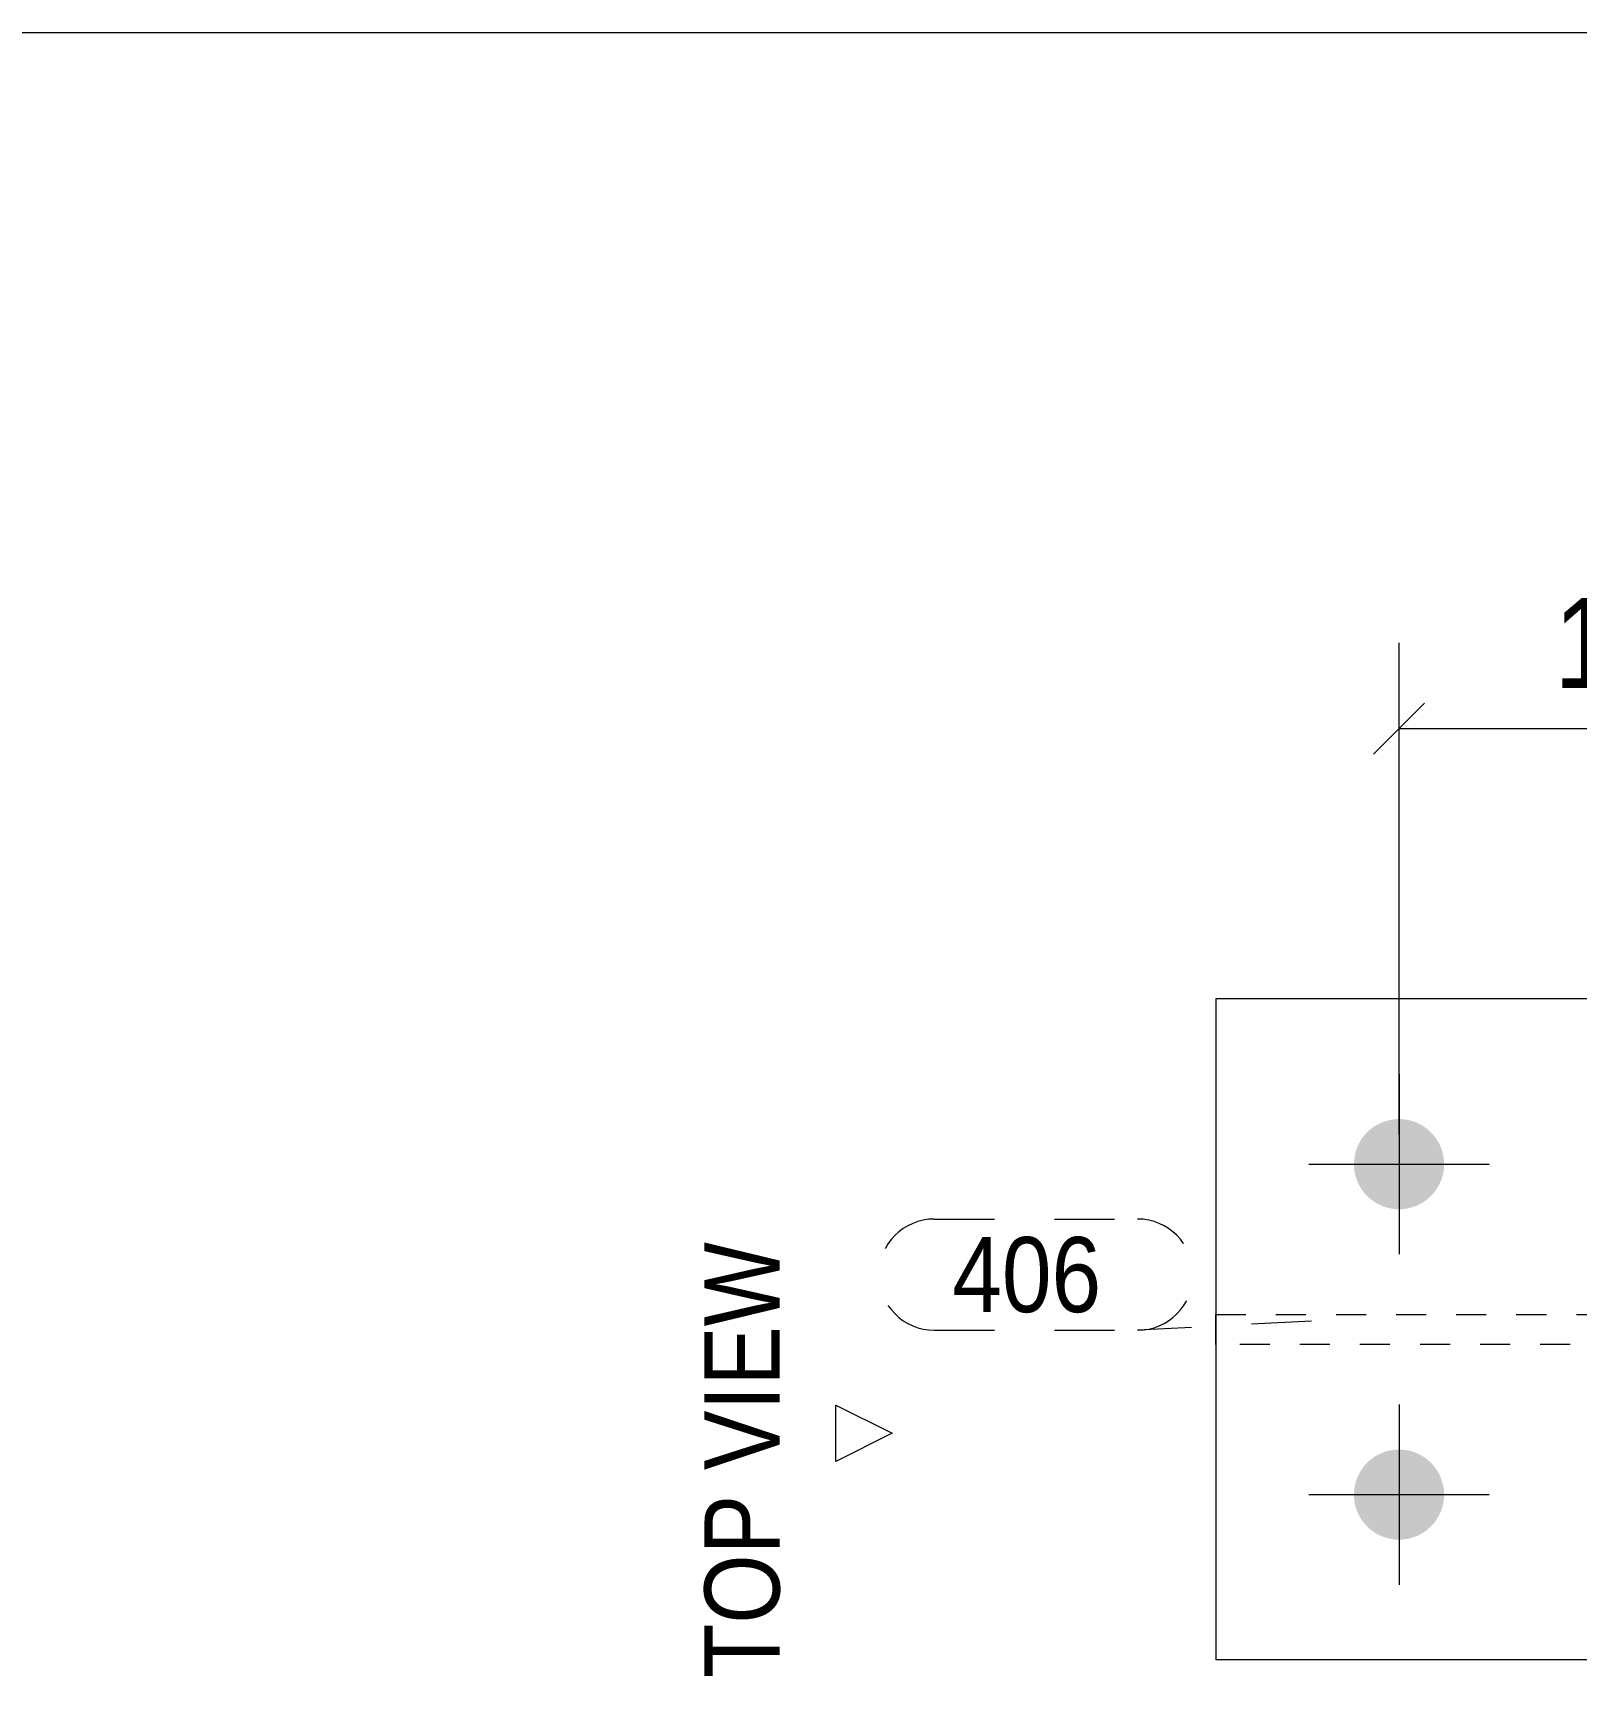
# Model space of a CAD drawing. Header units: millimetres. Extents: x 2 to 579, y 1 to 825.
# Drawn here: x 127.5 to 178.9, y 770.3 to 825 of the extents above; entities that cross this region are included whole.
import ezdxf

# ---------------------------------------------------------------- set-up
doc = ezdxf.new("R2010")
doc.units = ezdxf.units.MM
for name, pattern in [('XKITLINE00', [0]), ('XKITLINE01', [4, 1, -1, 1, -1]), ('XKITLINE02', [4, 2, -2])]:
    doc.linetypes.add(name, pattern=pattern)
for name, color, linetype, lineweight in [('Bolt', 3, 'Continuous', 0), ('Dimensions', 7, 'Continuous', 0), ('DrawingSheet', 5, 'Continuous', 0), ('OtherObjectType', 7, 'Continuous', 0), ('Part', 2, 'Continuous', 0), ('PartMark', 7, 'Continuous', 0)]:
    doc.layers.add(name, color=color, linetype=linetype, lineweight=lineweight)
doc.styles.add('ARIAL', font='ARIAL.TTF')

# ---------------------------------------------------------------- blocks, each defined once
blk = doc.blocks.new('*A131')
at = {"layer": 'Bolt'}
for points in [[(173.038, 788.841), (173.075, 788.839), (173.111, 788.837), (173.148, 788.834), (173.185, 788.83), (173.221, 788.825), (173.257, 788.819), (173.294, 788.812), (173.33, 788.805), (173.365, 788.796), (173.401, 788.787), (173.436, 788.777), (173.472, 788.766), (173.506, 788.754), (173.541, 788.741), (173.575, 788.727), (173.609, 788.713), (173.642, 788.697), (173.675, 788.681), (173.708, 788.664), (173.74, 788.646), (173.772, 788.628), (173.804, 788.609), (173.834, 788.588), (173.865, 788.568), (173.895, 788.546), (173.924, 788.524), (173.953, 788.501), (173.981, 788.477), (174.008, 788.453), (174.035, 788.428), (174.062, 788.402), (174.087, 788.376), (174.112, 788.349), (174.137, 788.321), (174.161, 788.293), (174.184, 788.264), (174.206, 788.235), (174.227, 788.205), (174.248, 788.175), (174.268, 788.144), (174.288, 788.112), (174.306, 788.081), (174.324, 788.048), (174.341, 788.016), (174.357, 787.983), (174.372, 787.949), (174.387, 787.915), (174.401, 787.881), (174.413, 787.847), (174.425, 787.812), (174.436, 787.777), (174.447, 787.741), (174.456, 787.706), (174.465, 787.67), (174.472, 787.634), (174.479, 787.598), (174.485, 787.561), (174.49, 787.525), (174.494, 787.488), (174.497, 787.452), (174.499, 787.415), (174.501, 787.378), (174.501, 787.341), (174.501, 787.304), (174.499, 787.268), (174.497, 787.231), (174.494, 787.194), (174.49, 787.158), (174.485, 787.121), (174.479, 787.085), (174.472, 787.049), (174.465, 787.013), (174.456, 786.977), (174.447, 786.941), (174.436, 786.906), (174.425, 786.871), (174.413, 786.836), (174.401, 786.801), (174.387, 786.767), (174.372, 786.733), (174.357, 786.7), (174.341, 786.667), (174.324, 786.634), (174.306, 786.602), (174.288, 786.57), (174.268, 786.539), (174.248, 786.508), (174.227, 786.478), (174.206, 786.448), (174.184, 786.418), (174.161, 786.39), (174.137, 786.361), (174.112, 786.334), (174.087, 786.307), (174.062, 786.281), (174.035, 786.255), (174.008, 786.23), (173.981, 786.205), (173.953, 786.182), (173.924, 786.159), (173.895, 786.136), (173.865, 786.115), (173.834, 786.094), (173.804, 786.074), (173.772, 786.055), (173.74, 786.036), (173.708, 786.018), (173.675, 786.001), (173.642, 785.985), (173.609, 785.97), (173.575, 785.955), (173.541, 785.942), (173.506, 785.929), (173.472, 785.917), (173.436, 785.906), (173.401, 785.896), (173.365, 785.886), (173.33, 785.878), (173.294, 785.87), (173.257, 785.863), (173.221, 785.857), (173.185, 785.853), (173.148, 785.848), (173.111, 785.845), (173.075, 785.843), (173.038, 785.842), (173.001, 785.841), (172.964, 785.842), (172.927, 785.843), (172.891, 785.845), (172.854, 785.848), (172.817, 785.853), (172.781, 785.857), (172.745, 785.863), (172.708, 785.87), (172.672, 785.878), (172.637, 785.886), (172.601, 785.896), (172.566, 785.906), (172.53, 785.917), (172.496, 785.929), (172.461, 785.942), (172.427, 785.955), (172.393, 785.97), (172.36, 785.985), (172.327, 786.001), (172.294, 786.018), (172.262, 786.036), (172.23, 786.055), (172.199, 786.074), (172.168, 786.094), (172.137, 786.115), (172.107, 786.136), (172.078, 786.159), (172.049, 786.182), (172.021, 786.205), (171.994, 786.23), (171.967, 786.255), (171.94, 786.281), (171.915, 786.307), (171.89, 786.334), (171.865, 786.361), (171.842, 786.39), (171.818, 786.418), (171.796, 786.448), (171.775, 786.478), (171.754, 786.508), (171.734, 786.539), (171.714, 786.57), (171.696, 786.602), (171.678, 786.634), (171.661, 786.667), (171.645, 786.7), (171.63, 786.733), (171.615, 786.767), (171.602, 786.801), (171.589, 786.836), (171.577, 786.871), (171.566, 786.906), (171.555, 786.941), (171.546, 786.977), (171.537, 787.013), (171.53, 787.049), (171.523, 787.085), (171.517, 787.121), (171.512, 787.158), (171.508, 787.194), (171.505, 787.231), (171.503, 787.268), (171.501, 787.304), (171.501, 787.341), (171.501, 787.378), (171.503, 787.415), (171.505, 787.452), (171.508, 787.488), (171.512, 787.525), (171.517, 787.561), (171.523, 787.598), (171.53, 787.634), (171.537, 787.67), (171.546, 787.706), (171.555, 787.741), (171.566, 787.777), (171.577, 787.812), (171.589, 787.847), (171.602, 787.881), (171.615, 787.915), (171.63, 787.949), (171.645, 787.983), (171.661, 788.016), (171.678, 788.048), (171.696, 788.081), (171.714, 788.112), (171.734, 788.144), (171.754, 788.175), (171.775, 788.205), (171.796, 788.235), (171.818, 788.264), (171.842, 788.293), (171.865, 788.321), (171.89, 788.349), (171.915, 788.376), (171.94, 788.402), (171.967, 788.428), (171.994, 788.453), (172.021, 788.477), (172.049, 788.501), (172.078, 788.524), (172.107, 788.546), (172.137, 788.568), (172.168, 788.588), (172.199, 788.609), (172.23, 788.628), (172.262, 788.646), (172.294, 788.664), (172.327, 788.681), (172.36, 788.697), (172.393, 788.713), (172.427, 788.727), (172.461, 788.741), (172.496, 788.754), (172.53, 788.766), (172.566, 788.777), (172.601, 788.787), (172.637, 788.796), (172.672, 788.805), (172.708, 788.812), (172.745, 788.819), (172.781, 788.825), (172.817, 788.83), (172.854, 788.834), (172.891, 788.837), (172.927, 788.839), (172.964, 788.841), (173.001, 788.841)], [(173.038, 777.841), (173.075, 777.839), (173.111, 777.837), (173.148, 777.834), (173.185, 777.83), (173.221, 777.825), (173.257, 777.819), (173.294, 777.812), (173.33, 777.805), (173.365, 777.796), (173.401, 777.787), (173.436, 777.777), (173.472, 777.766), (173.506, 777.754), (173.541, 777.741), (173.575, 777.727), (173.609, 777.713), (173.642, 777.697), (173.675, 777.681), (173.708, 777.664), (173.74, 777.646), (173.772, 777.628), (173.804, 777.609), (173.834, 777.588), (173.865, 777.568), (173.895, 777.546), (173.924, 777.524), (173.953, 777.501), (173.981, 777.477), (174.008, 777.453), (174.035, 777.428), (174.062, 777.402), (174.087, 777.376), (174.112, 777.349), (174.137, 777.321), (174.161, 777.293), (174.184, 777.264), (174.206, 777.235), (174.227, 777.205), (174.248, 777.175), (174.268, 777.144), (174.288, 777.112), (174.306, 777.081), (174.324, 777.048), (174.341, 777.016), (174.357, 776.983), (174.372, 776.949), (174.387, 776.915), (174.401, 776.881), (174.413, 776.847), (174.425, 776.812), (174.436, 776.777), (174.447, 776.741), (174.456, 776.706), (174.465, 776.67), (174.472, 776.634), (174.479, 776.598), (174.485, 776.561), (174.49, 776.525), (174.494, 776.488), (174.497, 776.452), (174.499, 776.415), (174.501, 776.378), (174.501, 776.341), (174.501, 776.304), (174.499, 776.268), (174.497, 776.231), (174.494, 776.194), (174.49, 776.158), (174.485, 776.121), (174.479, 776.085), (174.472, 776.049), (174.465, 776.013), (174.456, 775.977), (174.447, 775.941), (174.436, 775.906), (174.425, 775.871), (174.413, 775.836), (174.401, 775.801), (174.387, 775.767), (174.372, 775.733), (174.357, 775.7), (174.341, 775.667), (174.324, 775.634), (174.306, 775.602), (174.288, 775.57), (174.268, 775.539), (174.248, 775.508), (174.227, 775.478), (174.206, 775.448), (174.184, 775.418), (174.161, 775.39), (174.137, 775.361), (174.112, 775.334), (174.087, 775.307), (174.062, 775.281), (174.035, 775.255), (174.008, 775.23), (173.981, 775.205), (173.953, 775.182), (173.924, 775.159), (173.895, 775.136), (173.865, 775.115), (173.834, 775.094), (173.804, 775.074), (173.772, 775.055), (173.74, 775.036), (173.708, 775.018), (173.675, 775.001), (173.642, 774.985), (173.609, 774.97), (173.575, 774.955), (173.541, 774.942), (173.506, 774.929), (173.472, 774.917), (173.436, 774.906), (173.401, 774.896), (173.365, 774.886), (173.33, 774.878), (173.294, 774.87), (173.257, 774.863), (173.221, 774.857), (173.185, 774.853), (173.148, 774.848), (173.111, 774.845), (173.075, 774.843), (173.038, 774.842), (173.001, 774.841), (172.964, 774.842), (172.927, 774.843), (172.891, 774.845), (172.854, 774.848), (172.817, 774.853), (172.781, 774.857), (172.745, 774.863), (172.708, 774.87), (172.672, 774.878), (172.637, 774.886), (172.601, 774.896), (172.566, 774.906), (172.53, 774.917), (172.496, 774.929), (172.461, 774.942), (172.427, 774.955), (172.393, 774.97), (172.36, 774.985), (172.327, 775.001), (172.294, 775.018), (172.262, 775.036), (172.23, 775.055), (172.199, 775.074), (172.168, 775.094), (172.137, 775.115), (172.107, 775.136), (172.078, 775.159), (172.049, 775.182), (172.021, 775.205), (171.994, 775.23), (171.967, 775.255), (171.94, 775.281), (171.915, 775.307), (171.89, 775.334), (171.865, 775.361), (171.842, 775.39), (171.818, 775.418), (171.796, 775.448), (171.775, 775.478), (171.754, 775.508), (171.734, 775.539), (171.714, 775.57), (171.696, 775.602), (171.678, 775.634), (171.661, 775.667), (171.645, 775.7), (171.63, 775.733), (171.615, 775.767), (171.602, 775.801), (171.589, 775.836), (171.577, 775.871), (171.566, 775.906), (171.555, 775.941), (171.546, 775.977), (171.537, 776.013), (171.53, 776.049), (171.523, 776.085), (171.517, 776.121), (171.512, 776.158), (171.508, 776.194), (171.505, 776.231), (171.503, 776.268), (171.501, 776.304), (171.501, 776.341), (171.501, 776.378), (171.503, 776.415), (171.505, 776.452), (171.508, 776.488), (171.512, 776.525), (171.517, 776.561), (171.523, 776.598), (171.53, 776.634), (171.537, 776.67), (171.546, 776.706), (171.555, 776.741), (171.566, 776.777), (171.577, 776.812), (171.589, 776.847), (171.602, 776.881), (171.615, 776.915), (171.63, 776.949), (171.645, 776.983), (171.661, 777.016), (171.678, 777.048), (171.696, 777.081), (171.714, 777.112), (171.734, 777.144), (171.754, 777.175), (171.775, 777.205), (171.796, 777.235), (171.818, 777.264), (171.842, 777.293), (171.865, 777.321), (171.89, 777.349), (171.915, 777.376), (171.94, 777.402), (171.967, 777.428), (171.994, 777.453), (172.021, 777.477), (172.049, 777.501), (172.078, 777.524), (172.107, 777.546), (172.137, 777.568), (172.168, 777.588), (172.199, 777.609), (172.23, 777.628), (172.262, 777.646), (172.294, 777.664), (172.327, 777.681), (172.36, 777.697), (172.393, 777.713), (172.427, 777.727), (172.461, 777.741), (172.496, 777.754), (172.53, 777.766), (172.566, 777.777), (172.601, 777.787), (172.637, 777.796), (172.672, 777.805), (172.708, 777.812), (172.745, 777.819), (172.781, 777.825), (172.817, 777.83), (172.854, 777.834), (172.891, 777.837), (172.927, 777.839), (172.964, 777.841), (173.001, 777.841)]]:
    blk.add_hatch(color=3, dxfattribs=at).paths.add_polyline_path(points, flags=17)
at = {"layer": 'Bolt', "color": 3, "linetype": 'XKITLINE00', "lineweight": 0}
for p, q in [((173.001, 790.341), (173.001, 784.341)), ((170.001, 787.341), (176.001, 787.341)), ((173.001, 779.341), (173.001, 773.341)), ((170.001, 776.341), (176.001, 776.341))]:
    blk.add_line(p, q, dxfattribs=at)
blk = doc.blocks.new('*A133')
at = {"layer": 'Part', "color": 2, "linetype": 'XKITLINE00', "lineweight": 0}
for p, q in [((299.906, 792.841), (166.904, 792.841)), ((166.904, 792.841), (166.904, 770.841)), ((299.906, 770.841), (166.904, 770.841))]:
    blk.add_line(p, q, dxfattribs=at)
blk = doc.blocks.new('*A136')
at = {"layer": 'Part', "color": 7, "linetype": 'XKITLINE01', "lineweight": 0}
for p, q in [((166.904, 781.341), (166.904, 782.341)), ((166.904, 782.341), (182.7, 782.341)), ((182.013, 781.341), (182.013, 782.341)), ((182.7, 782.341), (182.7, 781.341)), ((182.7, 781.341), (166.904, 781.341))]:
    blk.add_line(p, q, dxfattribs=at)
blk = doc.blocks.new('*A177')
at = {"layer": 'DrawingSheet', "color": 5, "linetype": 'XKITLINE00', "lineweight": 0}
blk.add_line((579, 825), (5, 825), dxfattribs=at)
blk = doc.blocks.new('*A351')
at = {"layer": 'Dimensions', "color": 7, "linetype": 'XKITLINE00', "lineweight": 0}
for p, q in [((173.001, 788.341), (173.001, 804.691)), ((190.001, 788.341), (190.001, 804.691)), ((173.85, 802.69), (172.152, 800.993)), ((190.85, 802.69), (189.152, 800.993)), ((173.001, 801.841), (190.001, 801.841))]:
    blk.add_line(p, q, dxfattribs=at)
at = {"layer": 'Dimensions', "color": 3}
for p in [(173.001, 801.841), (190.001, 801.841)]:
    blk.add_point(p, dxfattribs=at)
at = {"layer": 'Dimensions', "color": 3, "style": 'ARIAL', "width": 0.85}
blk.add_text('170', height=3, dxfattribs=at).set_placement((178.163, 803.191))
blk = doc.blocks.new('*A366')
at = {"layer": 'PartMark', "color": 7, "linetype": 'XKITLINE02', "lineweight": 0}
for p, q in [((157.534, 785.515), (164.297, 785.515)), ((157.534, 781.815), (164.297, 781.815)), ((170.093, 782.112), (164.297, 781.815))]:
    blk.add_line(p, q, dxfattribs=at)
for centre, start, end in [((157.534, 783.665), 90, 270), ((164.297, 783.665), 270, 90)]:
    blk.add_arc(centre, 1.85, start, end, dxfattribs=at)
at = {"layer": 'PartMark', "color": 3, "style": 'ARIAL', "width": 0.85}
blk.add_text('406', height=2.5, dxfattribs=at).set_placement((158.134, 782.415))
blk = doc.blocks.new('*A370')
at = {"layer": 'OtherObjectType', "color": 7, "linetype": 'XKITLINE00', "lineweight": 0}
for p, q in [((154.259, 777.445), (154.259, 779.32)), ((154.259, 779.32), (156.134, 778.382)), ((156.134, 778.382), (154.259, 777.445)), ((156.134, 778.382), (156.134, 778.382))]:
    blk.add_line(p, q, dxfattribs=at)
at = {"layer": 'OtherObjectType', "color": 7, "style": 'ARIAL', "width": 0.85}
blk.add_text('TOP VIEW', height=2.5, rotation=90, dxfattribs=at).set_placement((152.384, 770.232))

msp = doc.modelspace()

# ---------------------------------------------------------------- block references
at = {"lineweight": 0}
for name in ['*A177', '*A351', '*A133', '*A131', '*A366', '*A136']:
    msp.add_blockref(name, (0, 0), dxfattribs=at)
at = {"layer": 'OtherObjectType', "lineweight": 0}
msp.add_blockref('*A370', (0, 0), dxfattribs=at)

doc.saveas('drawing.dxf')
